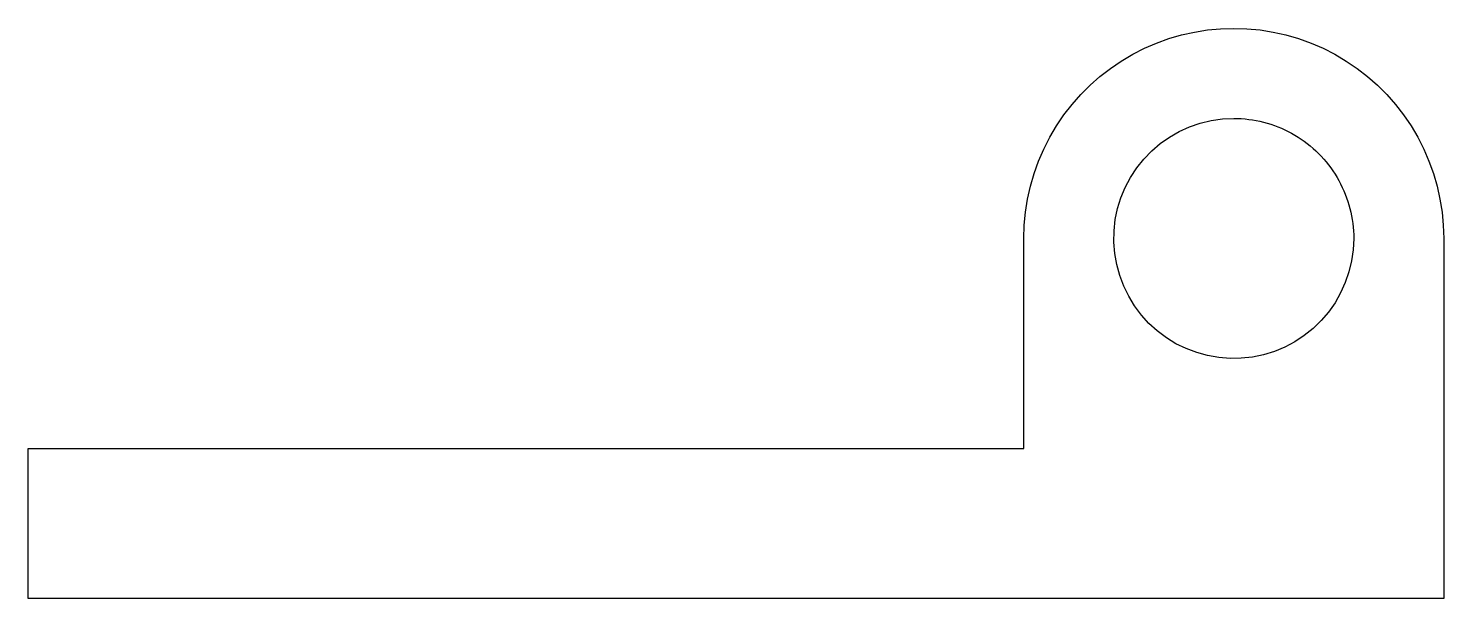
# Model space of a CAD drawing. Header units: metres. Extents: x -36.1 to 11.1, y 0 to 19.
import ezdxf

# ---------------------------------------------------------------- set-up
doc = ezdxf.new("R2010")
doc.units = ezdxf.units.M

msp = doc.modelspace()

# ---------------------------------------------------------------- linework, layer by layer
for points in [[(-2.9, 12), (-2.886, 12.44), (-2.845, 12.877), (-2.776, 13.312), (-2.68, 13.741), (-2.557, 14.163), (-2.408, 14.577), (-2.234, 14.98), (-2.034, 15.372), (-1.81, 15.751), (-1.563, 16.114), (-1.294, 16.462), (-1.003, 16.792), (-0.692, 17.103), (-0.362, 17.394), (-0.014, 17.663), (0.349, 17.91), (0.728, 18.134), (1.12, 18.334), (1.523, 18.508), (1.937, 18.657), (2.359, 18.78), (2.788, 18.876), (3.223, 18.945), (3.66, 18.986), (4.1, 19), (4.54, 18.986), (4.977, 18.945), (5.412, 18.876), (5.841, 18.78), (6.263, 18.657), (6.677, 18.508), (7.08, 18.334), (7.472, 18.134), (7.851, 17.91), (8.214, 17.663), (8.562, 17.394), (8.892, 17.103), (9.203, 16.792), (9.494, 16.462), (9.763, 16.114), (10.01, 15.751), (10.234, 15.372), (10.434, 14.98), (10.608, 14.577), (10.757, 14.163), (10.88, 13.741), (10.976, 13.312), (11.045, 12.877), (11.086, 12.44), (11.1, 12)], [(8.1, 12), (8.082, 11.624), (8.029, 11.25), (7.941, 10.884), (7.819, 10.528), (7.664, 10.184), (7.477, 9.857), (7.261, 9.548), (7.016, 9.262), (6.745, 9), (6.451, 8.764), (6.136, 8.557), (5.803, 8.381), (5.455, 8.236), (5.095, 8.126), (4.726, 8.049), (4.351, 8.008), (3.974, 8.002), (3.599, 8.032), (3.227, 8.096), (2.864, 8.196), (2.511, 8.329), (2.173, 8.495), (1.852, 8.692), (1.55, 8.918), (1.272, 9.172), (1.018, 9.45), (0.792, 9.752), (0.595, 10.073), (0.429, 10.411), (0.296, 10.764), (0.196, 11.127), (0.132, 11.499), (0.102, 11.874), (0.108, 12.251), (0.149, 12.626), (0.226, 12.995), (0.336, 13.355), (0.481, 13.703), (0.657, 14.036), (0.864, 14.351), (1.1, 14.645), (1.362, 14.916), (1.648, 15.161), (1.957, 15.377), (2.284, 15.564), (2.628, 15.719), (2.984, 15.841), (3.35, 15.929), (3.724, 15.982), (4.1, 16)], [(4.1, 16), (4.226, 15.998), (4.351, 15.992), (4.476, 15.982), (4.601, 15.968), (4.726, 15.951), (4.85, 15.929), (4.973, 15.904), (5.095, 15.874), (5.216, 15.841), (5.336, 15.804), (5.455, 15.764), (5.572, 15.719), (5.689, 15.671), (5.803, 15.619), (5.916, 15.564), (6.027, 15.505), (6.136, 15.443), (6.243, 15.377), (6.348, 15.308), (6.451, 15.236), (6.552, 15.161), (6.65, 15.082), (6.745, 15), (6.838, 14.916), (6.928, 14.828), (7.016, 14.738), (7.1, 14.645), (7.182, 14.55), (7.261, 14.452), (7.336, 14.351), (7.408, 14.248), (7.477, 14.143), (7.543, 14.036), (7.605, 13.927), (7.664, 13.816), (7.719, 13.703), (7.771, 13.589), (7.819, 13.472), (7.864, 13.355), (7.904, 13.236), (7.941, 13.116), (7.974, 12.995), (8.004, 12.873), (8.029, 12.75), (8.051, 12.626), (8.068, 12.501), (8.082, 12.376), (8.092, 12.251), (8.098, 12.126), (8.1, 12)], [(-2.9, 5), (-2.9, 5.14), (-2.9, 5.28), (-2.9, 5.42), (-2.9, 5.56), (-2.9, 5.7), (-2.9, 5.84), (-2.9, 5.98), (-2.9, 6.12), (-2.9, 6.26), (-2.9, 6.4), (-2.9, 6.54), (-2.9, 6.68), (-2.9, 6.82), (-2.9, 6.96), (-2.9, 7.1), (-2.9, 7.24), (-2.9, 7.38), (-2.9, 7.52), (-2.9, 7.66), (-2.9, 7.8), (-2.9, 7.94), (-2.9, 8.08), (-2.9, 8.22), (-2.9, 8.36), (-2.9, 8.5), (-2.9, 8.64), (-2.9, 8.78), (-2.9, 8.92), (-2.9, 9.06), (-2.9, 9.2), (-2.9, 9.34), (-2.9, 9.48), (-2.9, 9.62), (-2.9, 9.76), (-2.9, 9.9), (-2.9, 10.04), (-2.9, 10.18), (-2.9, 10.32), (-2.9, 10.46), (-2.9, 10.6), (-2.9, 10.74), (-2.9, 10.88), (-2.9, 11.02), (-2.9, 11.16), (-2.9, 11.3), (-2.9, 11.44), (-2.9, 11.58), (-2.9, 11.72), (-2.9, 11.86), (-2.9, 12)], [(-2.9, 5), (-2.9, 5.14), (-2.9, 5.28), (-2.9, 5.42), (-2.9, 5.56), (-2.9, 5.7), (-2.9, 5.84), (-2.9, 5.98), (-2.9, 6.12), (-2.9, 6.26), (-2.9, 6.4), (-2.9, 6.54), (-2.9, 6.68), (-2.9, 6.82), (-2.9, 6.96), (-2.9, 7.1), (-2.9, 7.24), (-2.9, 7.38), (-2.9, 7.52), (-2.9, 7.66), (-2.9, 7.8), (-2.9, 7.94), (-2.9, 8.08), (-2.9, 8.22), (-2.9, 8.36), (-2.9, 8.5), (-2.9, 8.64), (-2.9, 8.78), (-2.9, 8.92), (-2.9, 9.06), (-2.9, 9.2), (-2.9, 9.34), (-2.9, 9.48), (-2.9, 9.62), (-2.9, 9.76), (-2.9, 9.9), (-2.9, 10.04), (-2.9, 10.18), (-2.9, 10.32), (-2.9, 10.46), (-2.9, 10.6), (-2.9, 10.74), (-2.9, 10.88), (-2.9, 11.02), (-2.9, 11.16), (-2.9, 11.3), (-2.9, 11.44), (-2.9, 11.58), (-2.9, 11.72), (-2.9, 11.86), (-2.9, 12)], [(11.1, 12), (11.1, 11.76), (11.1, 11.52), (11.1, 11.28), (11.1, 11.04), (11.1, 10.8), (11.1, 10.56), (11.1, 10.32), (11.1, 10.08), (11.1, 9.84), (11.1, 9.6), (11.1, 9.36), (11.1, 9.12), (11.1, 8.88), (11.1, 8.64), (11.1, 8.4), (11.1, 8.16), (11.1, 7.92), (11.1, 7.68), (11.1, 7.44), (11.1, 7.2), (11.1, 6.96), (11.1, 6.72), (11.1, 6.48), (11.1, 6.24), (11.1, 6), (11.1, 5.76), (11.1, 5.52), (11.1, 5.28), (11.1, 5.04), (11.1, 4.8), (11.1, 4.56), (11.1, 4.32), (11.1, 4.08), (11.1, 3.84), (11.1, 3.6), (11.1, 3.36), (11.1, 3.12), (11.1, 2.88), (11.1, 2.64), (11.1, 2.4), (11.1, 2.16), (11.1, 1.92), (11.1, 1.68), (11.1, 1.44), (11.1, 1.2), (11.1, 0.96), (11.1, 0.72), (11.1, 0.48), (11.1, 0.24), (11.1, 0)], [(-36.1, 0), (-36.1, 0.1), (-36.1, 0.2), (-36.1, 0.3), (-36.1, 0.4), (-36.1, 0.5), (-36.1, 0.6), (-36.1, 0.7), (-36.1, 0.8), (-36.1, 0.9), (-36.1, 1), (-36.1, 1.1), (-36.1, 1.2), (-36.1, 1.3), (-36.1, 1.4), (-36.1, 1.5), (-36.1, 1.6), (-36.1, 1.7), (-36.1, 1.8), (-36.1, 1.9), (-36.1, 2), (-36.1, 2.1), (-36.1, 2.2), (-36.1, 2.3), (-36.1, 2.4), (-36.1, 2.5), (-36.1, 2.6), (-36.1, 2.7), (-36.1, 2.8), (-36.1, 2.9), (-36.1, 3), (-36.1, 3.1), (-36.1, 3.2), (-36.1, 3.3), (-36.1, 3.4), (-36.1, 3.5), (-36.1, 3.6), (-36.1, 3.7), (-36.1, 3.8), (-36.1, 3.9), (-36.1, 4), (-36.1, 4.1), (-36.1, 4.2), (-36.1, 4.3), (-36.1, 4.4), (-36.1, 4.5), (-36.1, 4.6), (-36.1, 4.7), (-36.1, 4.8), (-36.1, 4.9), (-36.1, 5)], [(-36.1, 5), (-35.436, 5), (-34.772, 5), (-34.108, 5), (-33.444, 5), (-32.78, 5), (-32.116, 5), (-31.452, 5), (-30.788, 5), (-30.124, 5), (-29.46, 5), (-28.796, 5), (-28.132, 5), (-27.468, 5), (-26.804, 5), (-26.14, 5), (-25.476, 5), (-24.812, 5), (-24.148, 5), (-23.484, 5), (-22.82, 5), (-22.156, 5), (-21.492, 5), (-20.828, 5), (-20.164, 5), (-19.5, 5), (-18.836, 5), (-18.172, 5), (-17.508, 5), (-16.844, 5), (-16.18, 5), (-15.516, 5), (-14.852, 5), (-14.188, 5), (-13.524, 5), (-12.86, 5), (-12.196, 5), (-11.532, 5), (-10.868, 5), (-10.204, 5), (-9.54, 5), (-8.876, 5), (-8.212, 5), (-7.548, 5), (-6.884, 5), (-6.22, 5), (-5.556, 5), (-4.892, 5), (-4.228, 5), (-3.564, 5), (-2.9, 5)], [(-20, 5), (-19.658, 5), (-19.316, 5), (-18.974, 5), (-18.632, 5), (-18.29, 5), (-17.948, 5), (-17.606, 5), (-17.264, 5), (-16.922, 5), (-16.58, 5), (-16.238, 5), (-15.896, 5), (-15.554, 5), (-15.212, 5), (-14.87, 5), (-14.528, 5), (-14.186, 5), (-13.844, 5), (-13.502, 5), (-13.16, 5), (-12.818, 5), (-12.476, 5), (-12.134, 5), (-11.792, 5), (-11.45, 5), (-11.108, 5), (-10.766, 5), (-10.424, 5), (-10.082, 5), (-9.74, 5), (-9.398, 5), (-9.056, 5), (-8.714, 5), (-8.372, 5), (-8.03, 5), (-7.688, 5), (-7.346, 5), (-7.004, 5), (-6.662, 5), (-6.32, 5), (-5.978, 5), (-5.636, 5), (-5.294, 5), (-4.952, 5), (-4.61, 5), (-4.268, 5), (-3.926, 5), (-3.584, 5), (-3.242, 5), (-2.9, 5)], [(11.1, 0), (10.156, 0), (9.212, 0), (8.268, 0), (7.324, 0), (6.38, 0), (5.436, 0), (4.492, 0), (3.548, 0), (2.604, 0), (1.66, 0), (0.716, 0), (-0.228, 0), (-1.172, 0), (-2.116, 0), (-3.06, 0), (-4.004, 0), (-4.948, 0), (-5.892, 0), (-6.836, 0), (-7.78, 0), (-8.724, 0), (-9.668, 0), (-10.612, 0), (-11.556, 0), (-12.5, 0), (-13.444, 0), (-14.388, 0), (-15.332, 0), (-16.276, 0), (-17.22, 0), (-18.164, 0), (-19.108, 0), (-20.052, 0), (-20.996, 0), (-21.94, 0), (-22.884, 0), (-23.828, 0), (-24.772, 0), (-25.716, 0), (-26.66, 0), (-27.604, 0), (-28.548, 0), (-29.492, 0), (-30.436, 0), (-31.38, 0), (-32.324, 0), (-33.268, 0), (-34.212, 0), (-35.156, 0), (-36.1, 0)]]:
    msp.add_lwpolyline(points)

doc.saveas('drawing.dxf')
